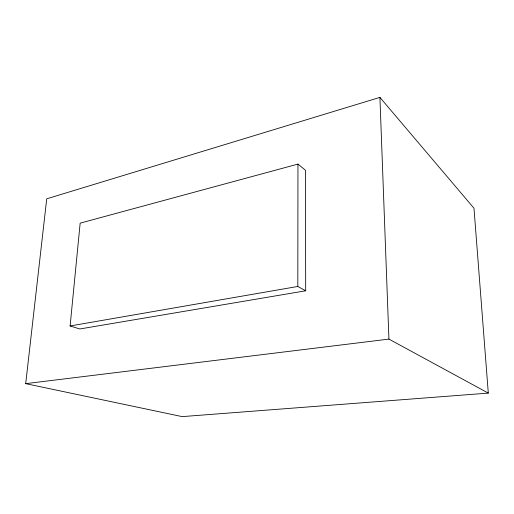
<?xml version="1.0" encoding="UTF-8"?>
<svg xmlns="http://www.w3.org/2000/svg" width="514" height="514" viewBox="0 0 514 514"><rect width="100%" height="100%" fill="white"/><g stroke="black" fill="none" stroke-linecap="round" stroke-linejoin="round"><path stroke-width="0.77" d="M305.695 290.796L297.818 286.459L297.959 164.094L80.158 223.14L70.11 325.972L79.818 328.973L305.695 290.796L305.425 170.218L297.959 164.094M25.7 383.65L46.729 198.809L379.917 97.384L473.985 208.254L488.3 393.107L182.181 416.616L25.7 383.65L388.931 339.099L488.3 393.107M70.11 325.972L297.818 286.459M379.917 97.384L388.931 339.099"/></g></svg>
